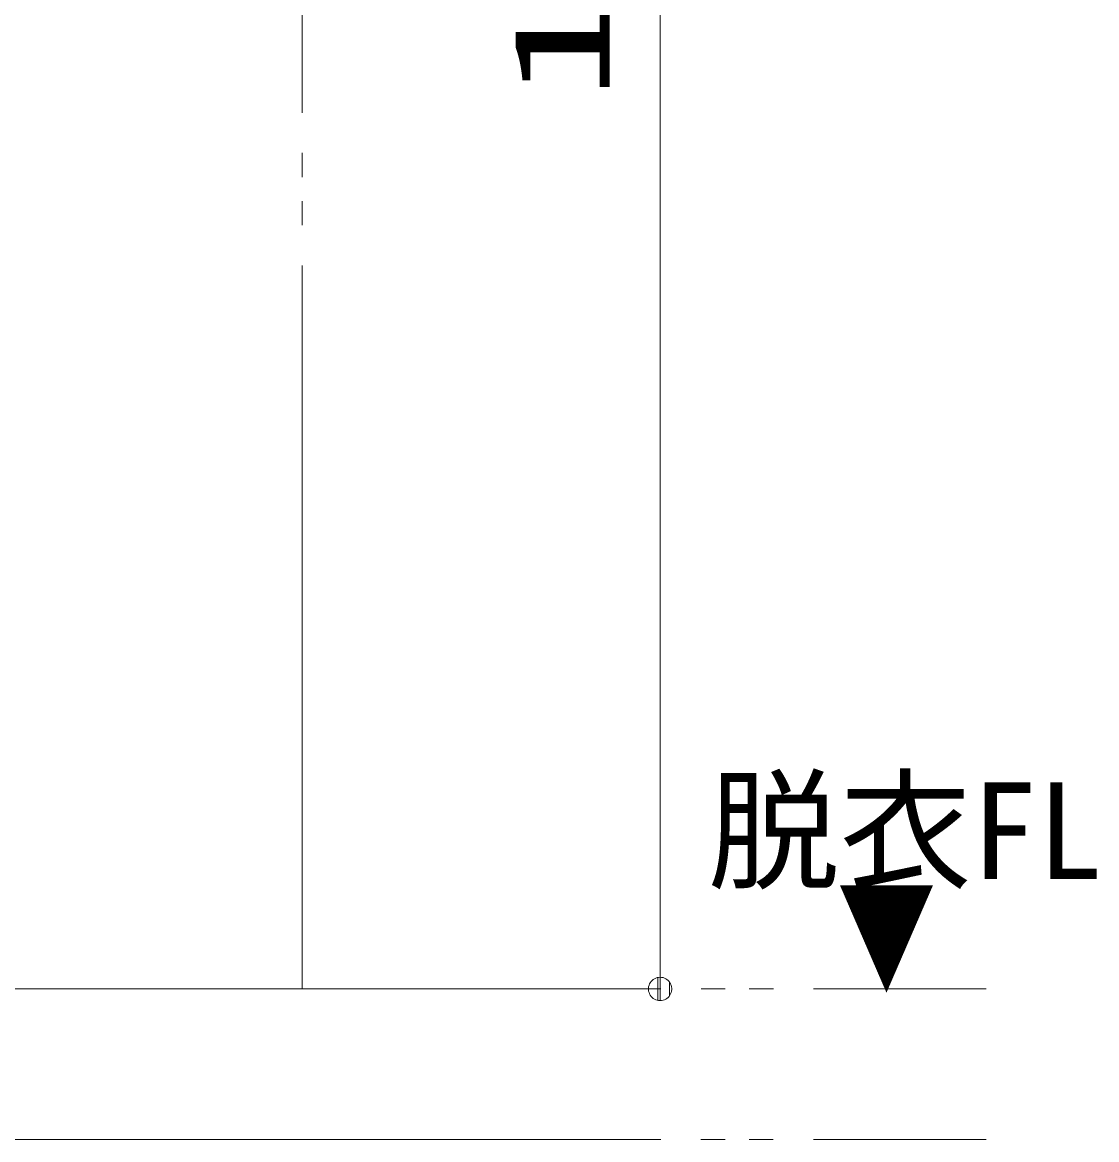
# Model space of a CAD drawing. Units: millimetres on the paper. Extents: x -305 to 305, y -152 to 152.
# Drawn here: x 69.67 to 96.4, y 20.65 to 48.45 of the extents above; entities that cross this region are included whole.
import ezdxf
from ezdxf.enums import TextEntityAlignment as Align

# ---------------------------------------------------------------- set-up
doc = ezdxf.new("R2010")
doc.units = ezdxf.units.MM
doc.linetypes.add('LONG_DOUBLE_CHAIN', pattern=[21.8, 18, -1, 0.6, -0.6, 0.6, -1])
doc.layers.add('0-2_0', color=7, linetype='Continuous', lineweight=9)
doc.layers.add('0-3_S3', color=7, linetype='Continuous', lineweight=9)
doc.styles.add('ＭＳ ゴシック', font='')
doc.styles.get('ＭＳ ゴシック').set_extended_font_data('MS Gothic')

# ---------------------------------------------------------------- blocks, each defined once
blk = doc.blocks.new('_DOTSMALL')
at = {"layer": '0-2_0'}
for p, q in [((0.0746, 0.1), (-0.0746, 0.1)), ((0.1223, -0.0248), (-0.1223, -0.0248))]:
    blk.add_line(p, q, dxfattribs=at)
for points in [[(0.125, 0), (0.124, 0.0157), (0.1211, 0.0311), (0.1162, 0.046), (0.1095, 0.0602), (0.1011, 0.0735), (0.0911, 0.0856), (0.0797, 0.0963), (0.067, 0.1055), (0.0532, 0.1131), (0.0386, 0.1189), (0.0234, 0.1228), (0.0078, 0.1248), (-0.0078, 0.1248), (-0.0234, 0.1228), (-0.0386, 0.1189), (-0.0532, 0.1131), (-0.067, 0.1055), (-0.0797, 0.0963), (-0.0911, 0.0856), (-0.1011, 0.0735), (-0.1095, 0.0602), (-0.1162, 0.046), (-0.1211, 0.0311), (-0.124, 0.0157), (-0.125, 0), (0, 0)], [(-0.125, 0), (-0.124, -0.0157), (-0.1211, -0.0311), (-0.1162, -0.046), (-0.1095, -0.0602), (-0.1011, -0.0735), (-0.0911, -0.0856), (-0.0797, -0.0963), (-0.067, -0.1055), (-0.0532, -0.1131), (-0.0386, -0.1189), (-0.0234, -0.1228), (-0.0078, -0.1248), (0.0078, -0.1248), (0.0234, -0.1228), (0.0386, -0.1189), (0.0532, -0.1131), (0.067, -0.1055), (0.0797, -0.0963), (0.0911, -0.0856), (0.1011, -0.0735), (0.1095, -0.0602), (0.1162, -0.046), (0.1211, -0.0311), (0.124, -0.0157), (0.125, 0), (0, 0)]]:
    blk.add_lwpolyline(points, close=True, dxfattribs=at)

msp = doc.modelspace()

# ---------------------------------------------------------------- linework, layer by layer
at = {"layer": '0-3_S3', "linetype": 'LONG_DOUBLE_CHAIN'}
for p, q in [((76.635, 24.4), (76.635, 101.898)), ((45.761, 24.4), (93.658, 24.4)), ((45.76, 20.65), (93.658, 20.65))]:
    msp.add_line(p, q, dxfattribs=at)
at = {"layer": '0-3_S3'}
msp.add_line((85.543, 24.4), (85.543, 95.898), dxfattribs=at)

# ---------------------------------------------------------------- block references
at = {"layer": '0-3_S3', "xscale": 2.32, "yscale": 2.32, "rotation": 270}
msp.add_blockref('_DOTSMALL', (85.543, 24.4), dxfattribs=at)

# ---------------------------------------------------------------- texts
at = {"layer": '0-3_S3', "style": 'ＭＳ ゴシック', "width": 1.7}
msp.add_text('1959 <2109>', height=2.405, rotation=90, dxfattribs=at).set_placement((85.006, 46.475), align=Align.BOTTOM_LEFT)
at = {"layer": '0-3_S3', "style": 'ＭＳ ゴシック'}
msp.add_text('脱衣FL', height=2.405, dxfattribs=at).set_placement((86.729, 26.413), align=Align.BOTTOM_LEFT)
at = {"layer": '0-3_S3', "style": 'ＭＳ ゴシック', "width": 0.75}
msp.add_text('▼', height=2.405, dxfattribs=at).set_placement((89.945, 23.801), align=Align.BOTTOM_LEFT)

doc.saveas('drawing.dxf')
